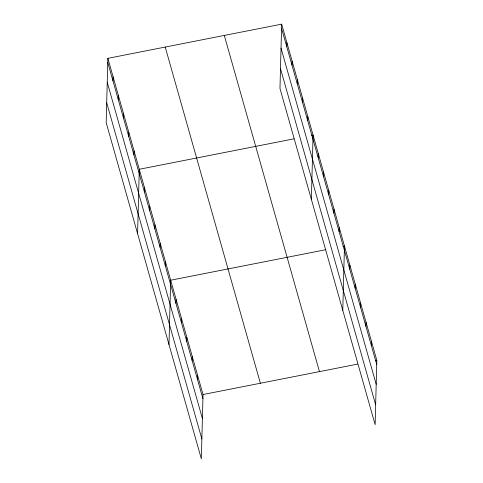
<?xml version="1.0" encoding="UTF-8"?>
<svg xmlns="http://www.w3.org/2000/svg" width="483" height="483" viewBox="0 0 483 483"><rect width="100%" height="100%" fill="white"/><g stroke="black" fill="none" stroke-linecap="round" stroke-linejoin="round"><path stroke-width="0.72" d="M107.866 58.34L106.182 122.664L201.345 458.85L203.029 394.526L107.866 58.34L281.655 24.15L376.818 360.336L375.134 424.66L279.971 88.474L281.655 24.15M112.992 80.951L113.1 76.827M118.226 99.444L118.335 95.32M123.461 117.93L123.57 113.807M128.695 136.423L128.804 132.3M133.93 154.91L134.039 150.787M137.589 233.609L139.273 169.279L293.942 138.85M144.399 191.896L144.502 187.772M149.627 210.383L149.736 206.259M154.862 228.876L154.971 224.752M160.096 247.362L160.205 243.239M165.331 265.855L165.44 261.732M168.99 344.548L170.674 280.218L325.343 249.796M175.957 303.396L176.066 299.273M181.348 322.445L181.457 318.321M186.74 341.493L186.849 337.369M192.137 360.547L192.24 356.424M197.529 379.596L197.638 375.472M286.781 46.766L286.89 42.643M292.016 65.253L292.124 61.13M297.25 83.746L297.359 79.623M302.485 102.233L302.593 98.109M307.719 120.726L307.828 116.602M311.378 199.419L313.062 135.089L311.589 135.379M318.188 157.706L318.291 153.582M323.417 176.192L323.525 172.069M328.651 194.685L328.76 190.562M333.886 213.178L333.995 209.054M339.12 231.665L339.229 227.541M342.779 310.358L344.464 246.034L342.99 246.324M349.746 269.206L349.855 265.082M355.138 288.254L355.246 284.131M360.529 307.309L360.638 303.185M365.921 326.357L366.029 322.233M371.318 345.405L371.427 341.282M203.029 394.526L357.698 364.097M375.345 360.626L376.818 360.336M281.547 28.274L376.71 364.46M281.028 48.143L376.191 384.323M280.49 68.61L375.653 404.796M224.305 35.434L319.468 371.62M165.216 47.056L260.379 383.242M107.757 62.464L202.92 398.644M107.238 82.327L202.401 418.513M106.701 102.801L201.864 438.981"/></g></svg>
